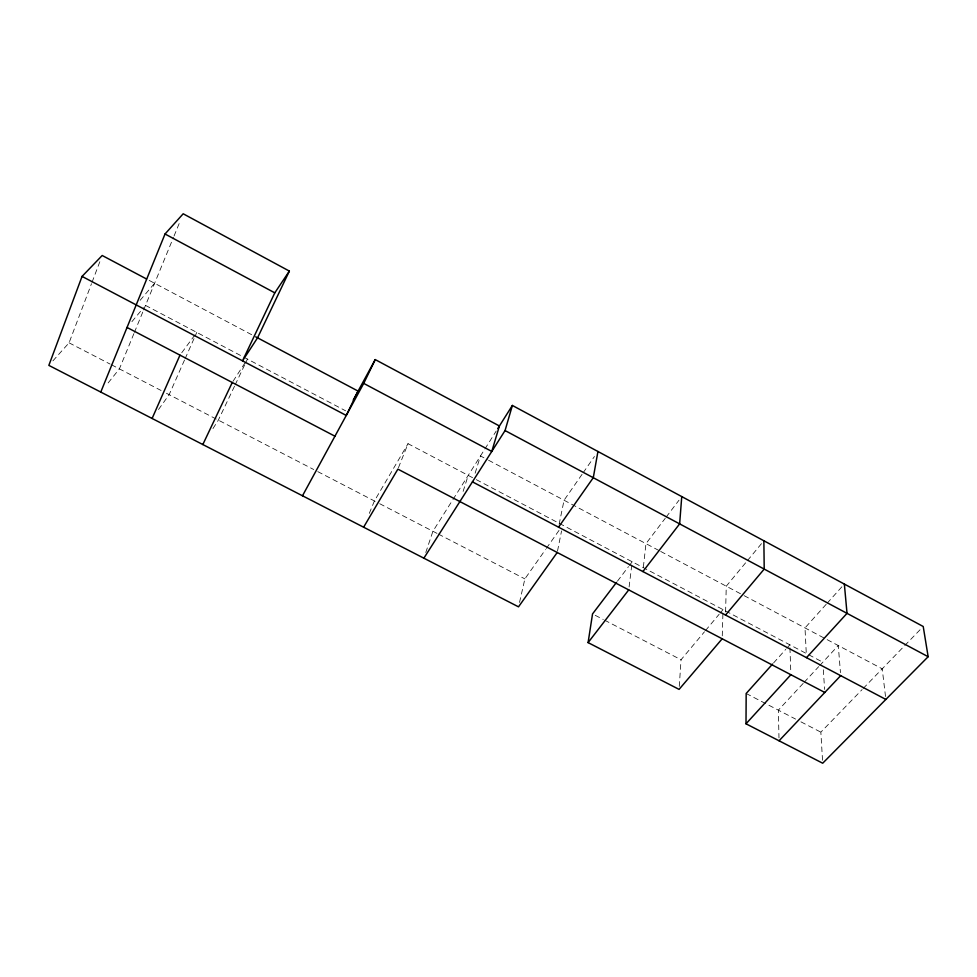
<?xml version="1.0" encoding="UTF-8"?>
<svg xmlns="http://www.w3.org/2000/svg" width="977" height="977" viewBox="0 0 977 977"><rect width="100%" height="100%" fill="white"/><g stroke="black" fill="none" stroke-linecap="round" stroke-linejoin="round"><path stroke-width="0.73" stroke-dasharray="4.88 3.66" d="M725.593 612.005L726.265 586.188L746.513 561.726M722.272 635.868L722.943 612.542M679.271 686.428L681.042 659.756L704.478 631.777M643.367 567.148L645.968 543.639L665.239 518.298M629.103 586.945L631.826 564.73M557.513 551.052L561.555 530.926M559.125 524.331L564.059 500.236L582.304 473.992M519.52 602.43L524.881 578.885L545.52 549.587M475.115 473.222L480.476 455.954L487.218 459.52M463.122 491.394L468.203 475.384M425.777 552.518L432.921 531.268L452.168 500.786M52.892 360.879L69.062 342.829L91.508 283.672M92.046 282.255L100.594 259.723M398.445 467.727L408.032 443.692L474.956 478.938M369.294 513.389L374.399 500.957L408.032 443.692M133.898 333.621L119.402 368.891L106.371 385.133M134.399 332.4L143.192 311.04M143.643 309.941L173.466 237.411M174.04 236.019L180.33 220.729M184.494 360.073L169.155 394.659L157.224 411.329M185.117 358.693L194.313 337.932M194.936 336.552L196.768 332.4M234.504 386.22L218.335 420.134L212.62 429.123M235.152 384.865L244.848 364.519M245.496 363.163L247.437 359.084M452.974 499.516L496.206 431.052M233.051 381.262L245.838 361.551M583.171 472.734L594.456 456.491M546.375 548.366L559.271 530.047M181.746 352.746L195.009 334.793M617.44 581.181L628.504 566.623M629.42 565.414L632.192 561.775M666.155 517.089L679.003 500.2M747.478 560.566L761.938 543.09M131.907 321.653L143.57 307.718M705.455 630.605L719.121 614.289M720.098 613.116L723.029 609.624M140.09 300.354L154.61 283.269M773.589 662.931L785.777 649.339M786.79 648.215L789.831 644.82M826.188 604.299L804.999 627.918L806.343 654.688M827.189 603.175L842.321 586.31M803.179 683.387L778.351 710.157L778.987 737.867M804.181 682.3L818.689 666.656M819.679 665.593L838.278 645.541L840.464 672.652M822.524 760.265L820.851 732.164L862.117 689.579M863.167 688.48L922.166 627.588M69.062 342.829L110.12 364.091M111.451 364.775L161.083 390.482M166.456 393.267L313.715 469.522M317.757 471.622L378.392 503.021M379.723 503.717L436.975 533.369M438.331 534.065L524.881 578.885M595.213 615.315L603.261 619.479M604.604 620.175L681.042 659.756M746.172 693.487L795.62 719.096M800.932 721.844L820.851 732.164M145.512 305.398L345.638 410.816M476.3 479.646L822.829 662.198M149.237 280.423L252.213 334.989M488.549 460.228L659.377 550.747M660.696 551.443L742.776 594.944M744.12 595.652L882.219 668.83L885.516 696.516M823.318 669.758L824.6 689.432M789.941 647.812L790.784 671.736"/><path stroke-width="1.47" d="M497.806 428.524L512.375 405.455L923.216 626.501L928.15 656.715L822.695 763.22L746.001 723.786L746.172 693.487L772.575 664.055M681.751 496.585L679.638 523.88L642.89 571.557M722.186 638.787L679.076 689.383L588.093 642.61L592.538 613.922L616.511 582.39M597.936 451.484L593.283 477.716L558.539 527.165M423.871 558.185L505.06 430.564L512.375 405.455M146.55 278.995L102.194 255.498L82.056 276.406L48.85 365.386L518.506 606.839L557.22 552.493M100.778 392.082L165.028 233.991L183.188 213.78L289.363 271.093L257.562 337.822L242.516 360.855L274.793 292.844L289.363 271.093M152.107 418.474L179.976 355.139M202.825 444.547L232.257 382.495M363.713 383.399L375.241 359.597L499.406 425.984L491.785 451.435L363.713 383.399L302.491 495.779M353.234 400.033L375.241 359.597M363.615 527.214L397.883 469.131L824.796 692.461M588.093 642.61L628.736 589.9M725.52 615.046L764.209 569.078L763.867 540.769M746.001 723.786L790.881 674.716M806.489 657.655L847.022 613.348L844.348 584.063M779.048 740.786L840.696 675.657M127.047 327.454L334.94 436.206M82.056 276.406L346.249 415.445L358.095 391.093L255.681 336.833M472.441 481.856L885.858 699.422M165.028 233.991L274.793 292.844M505.06 430.564L928.15 656.715"/></g></svg>
